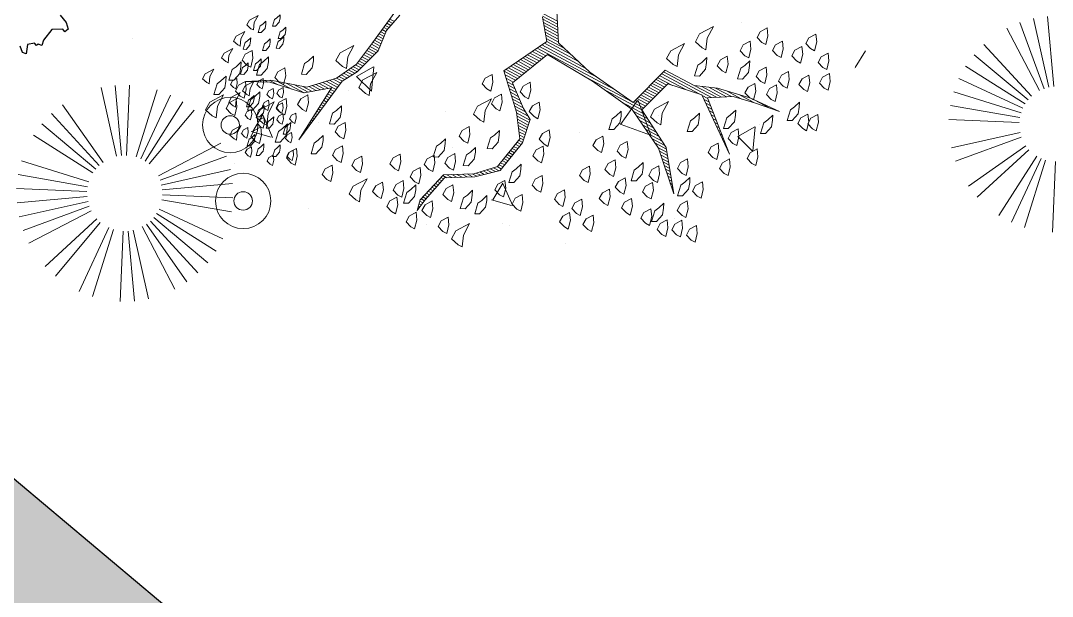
# Model space of a CAD drawing. Header units: millimetres. Extents: x 111 to 1506, y 14 to 566.
# Drawn here: x 249.402 to 252.194, y 194.338 to 195.896 of the extents above; entities that cross this region are included whole.
import ezdxf

# ---------------------------------------------------------------- set-up
doc = ezdxf.new("R2010")
doc.units = ezdxf.units.MM
for name, color, linetype, lineweight in [('ARBOLES', 78, 'Continuous', 5), ('Car', 222, 'Continuous', 13), ('G', 254, 'Continuous', 5), ('PALMERAS114', 114, 'Continuous', 5)]:
    doc.layers.add(name, color=color, linetype=linetype, lineweight=lineweight)
doc.layers.add('fer', color=8, linetype='Continuous')
doc.styles.add('ATTR', font='romans.shx', dxfattribs={"width": 0.8, "height": 2.52})

# ---------------------------------------------------------------- blocks, each defined once
blk = doc.blocks.new('tr')
at = {"layer": 'fer', "color": 97}
for p, q in [((1378.7648, 206.7174), (1378.7707, 206.7347)), ((1378.7648, 206.7174), (1378.7707, 206.7347)), ((1378.7648, 206.6914), (1378.7648, 206.7174)), ((1378.7648, 206.6914), (1378.7648, 206.7174)), ((1378.7707, 206.7347), (1378.7827, 206.7347)), ((1378.7707, 206.7347), (1378.7707, 206.7347)), ((1378.7707, 206.7347), (1378.7827, 206.7347)), ((1378.7707, 206.7347), (1378.7707, 206.7347)), ((1378.7827, 206.7347), (1378.7827, 206.7261)), ((1378.7827, 206.7347), (1378.7827, 206.7261)), ((1378.7827, 206.7261), (1378.8065, 206.7087)), ((1378.7827, 206.7261), (1378.7827, 206.7261)), ((1378.7827, 206.7261), (1378.8065, 206.7087)), ((1378.7827, 206.7261), (1378.7827, 206.7261)), ((1378.8065, 206.7087), (1378.8422, 206.7174)), ((1378.8065, 206.7087), (1378.8422, 206.7174)), ((1378.8422, 206.7174), (1378.8541, 206.7261)), ((1378.8422, 206.7174), (1378.8541, 206.7261)), ((1378.8541, 206.7261), (1378.86, 206.7174)), ((1378.8541, 206.7261), (1378.8541, 206.7261)), ((1378.8541, 206.7261), (1378.86, 206.7174)), ((1378.8541, 206.7261), (1378.8541, 206.7261)), ((1378.86, 206.7174), (1378.866, 206.7174)), ((1378.86, 206.7174), (1378.866, 206.7174)), ((1378.866, 206.7174), (1378.866, 206.7087)), ((1378.866, 206.7174), (1378.866, 206.7087)), ((1378.8838, 206.7001), (1378.9017, 206.7174)), ((1378.8838, 206.7001), (1378.9017, 206.7174)), ((1378.9017, 206.7174), (1378.9076, 206.7087)), ((1378.9017, 206.7174), (1378.9076, 206.7087)), ((1378.866, 206.7087), (1378.8838, 206.7001)), ((1378.866, 206.7087), (1378.8838, 206.7001)), ((1378.9076, 206.7087), (1378.9017, 206.6914)), ((1378.9076, 206.7087), (1378.9017, 206.6914))]:
    blk.add_line(p, q, dxfattribs=at)
blk = doc.blocks.new('*X16')
at = {"color": 0}
for p, q in [((18.8615, 16.22), (18.9295, 16.22)), ((18.9115, 16.23), (18.9795, 16.23)), ((18.9759, 16.24), (19.0395, 16.24)), ((18.7441, 16.18), (18.8396, 16.18)), ((18.7691, 16.19), (18.8563, 16.19)), ((18.7941, 16.2), (18.873, 16.2)), ((18.8191, 16.21), (18.8896, 16.21)), ((18.0897, 16.15), (18.1536, 16.15)), ((18.0939, 16.14), (18.1596, 16.14)), ((18.6024, 16.14), (18.6667, 16.14)), ((18.6054, 16.15), (18.7201, 16.15)), ((18.6084, 16.16), (18.7734, 16.16)), ((18.6114, 16.17), (18.823, 16.17)), ((18.7869, 16.16), (18.812, 16.16)), ((18.8002, 16.15), (18.8237, 16.15)), ((18.8135, 16.14), (18.8354, 16.14)), ((18.1004, 16.13), (18.1656, 16.13)), ((18.1082, 16.12), (18.1716, 16.12)), ((18.116, 16.11), (18.1776, 16.11)), ((18.1237, 16.1), (18.1836, 16.1)), ((18.5904, 16.1), (18.6367, 16.1)), ((18.5934, 16.11), (18.6398, 16.11)), ((18.5964, 16.12), (18.6429, 16.12)), ((18.5994, 16.13), (18.6461, 16.13)), ((18.8269, 16.13), (18.847, 16.13)), ((18.8402, 16.12), (18.8587, 16.12)), ((18.8535, 16.11), (18.8704, 16.11)), ((18.8669, 16.1), (18.882, 16.1)), ((18.1315, 16.09), (18.1896, 16.09)), ((18.1393, 16.08), (18.1956, 16.08)), ((18.1471, 16.07), (18.2239, 16.07)), ((18.1549, 16.06), (18.2619, 16.06)), ((18.5784, 16.06), (18.6242, 16.06)), ((18.5814, 16.07), (18.6273, 16.07)), ((18.5844, 16.08), (18.6304, 16.08)), ((18.5874, 16.09), (18.6336, 16.09)), ((18.8802, 16.09), (18.8937, 16.09)), ((18.8935, 16.08), (18.9054, 16.08)), ((18.9069, 16.07), (18.917, 16.07)), ((18.9202, 16.06), (18.9287, 16.06)), ((18.1339, 16.02), (18.4746, 16.02)), ((18.1392, 16.03), (18.3946, 16.03)), ((18.1444, 16.04), (18.3379, 16.04)), ((18.1497, 16.05), (18.2999, 16.05)), ((18.5664, 16.02), (18.6117, 16.02)), ((18.5694, 16.03), (18.6148, 16.03)), ((18.5724, 16.04), (18.6179, 16.04)), ((18.5754, 16.05), (18.6211, 16.05)), ((18.9335, 16.05), (18.9404, 16.05)), ((18.9469, 16.04), (18.952, 16.04)), ((18.9602, 16.03), (18.9637, 16.03)), ((18.9735, 16.02), (18.9754, 16.02)), ((18.113, 15.98), (18.1646, 15.98)), ((18.1182, 15.99), (18.1688, 15.99)), ((18.1235, 16), (18.173, 16)), ((18.1287, 16.01), (18.1773, 16.01)), ((18.3591, 16.01), (18.5546, 16.01)), ((18.4501, 16), (18.6064, 16)), ((18.5234, 15.99), (18.6244, 15.99)), ((18.5634, 16.01), (18.6086, 16.01)), ((18.5781, 15.98), (18.6424, 15.98)), ((18.9869, 16.01), (18.987, 16.01)), ((18.092, 15.94), (18.1478, 15.94)), ((18.0973, 15.95), (18.152, 15.95)), ((18.1025, 15.96), (18.1562, 15.96)), ((18.1077, 15.97), (18.1604, 15.97)), ((18.5971, 15.97), (18.6604, 15.97)), ((18.6161, 15.96), (18.6784, 15.96)), ((18.6351, 15.95), (18.6964, 15.95)), ((18.6541, 15.94), (18.7144, 15.94)), ((18.0711, 15.9), (18.1309, 15.9)), ((18.0763, 15.91), (18.1351, 15.91)), ((18.0816, 15.92), (18.1394, 15.92)), ((18.0868, 15.93), (18.1436, 15.93)), ((18.6731, 15.93), (18.7324, 15.93)), ((18.6921, 15.92), (18.7504, 15.92)), ((18.7111, 15.91), (18.7628, 15.91)), ((18.7301, 15.9), (18.7704, 15.9)), ((18.0627, 15.88), (18.1225, 15.88)), ((18.0658, 15.89), (18.1267, 15.89)), ((18.0727, 15.87), (18.1183, 15.87)), ((18.0827, 15.86), (18.1141, 15.86)), ((18.7421, 15.89), (18.7781, 15.89)), ((18.7528, 15.88), (18.7857, 15.88)), ((18.7634, 15.87), (18.7934, 15.87)), ((18.7741, 15.86), (18.801, 15.86)), ((17.5709, 15.82), (17.5885, 15.82)), ((17.5723, 15.83), (17.5907, 15.83)), ((17.5737, 15.84), (17.5929, 15.84)), ((17.575, 15.85), (17.5951, 15.85)), ((18.0927, 15.85), (18.1197, 15.85)), ((18.1027, 15.84), (18.1322, 15.84)), ((18.1127, 15.83), (18.1447, 15.83)), ((18.1227, 15.82), (18.1572, 15.82)), ((18.7848, 15.85), (18.8087, 15.85)), ((18.7954, 15.84), (18.8163, 15.84)), ((18.8061, 15.83), (18.824, 15.83)), ((18.8168, 15.82), (18.8316, 15.82)), ((17.5655, 15.78), (17.5876, 15.78)), ((17.5669, 15.79), (17.5866, 15.79)), ((17.5682, 15.8), (17.5856, 15.8)), ((17.5696, 15.81), (17.5863, 15.81)), ((18.1327, 15.81), (18.1697, 15.81)), ((18.1427, 15.8), (18.1822, 15.8)), ((18.1527, 15.79), (18.1947, 15.79)), ((18.1627, 15.78), (18.2105, 15.78)), ((18.8274, 15.81), (18.8393, 15.81)), ((18.8381, 15.8), (18.8469, 15.8)), ((18.8488, 15.79), (18.8545, 15.79)), ((18.8594, 15.78), (18.8622, 15.78)), ((17.56, 15.74), (17.5916, 15.74)), ((17.5614, 15.75), (17.5906, 15.75)), ((17.5628, 15.76), (17.5896, 15.76)), ((17.5641, 15.77), (17.5886, 15.77)), ((18.1727, 15.77), (18.2271, 15.77)), ((18.182, 15.76), (18.2403, 15.76)), ((18.189, 15.75), (18.2422, 15.75)), ((18.196, 15.74), (18.244, 15.74)), ((17.5535, 15.7), (17.5875, 15.7)), ((17.5551, 15.71), (17.5906, 15.71)), ((17.5568, 15.72), (17.5936, 15.72)), ((17.5585, 15.73), (17.5926, 15.73)), ((18.203, 15.73), (18.2458, 15.73)), ((18.21, 15.72), (18.2476, 15.72)), ((18.217, 15.71), (18.2494, 15.71)), ((18.224, 15.7), (18.2512, 15.7)), ((17.5468, 15.66), (17.5752, 15.66)), ((17.5485, 15.67), (17.5783, 15.67)), ((17.5501, 15.68), (17.5814, 15.68)), ((17.5518, 15.69), (17.5844, 15.69)), ((18.231, 15.69), (18.2531, 15.69)), ((18.2367, 15.66), (18.2553, 15.66)), ((18.238, 15.68), (18.2549, 15.68)), ((18.2385, 15.67), (18.2567, 15.67)), ((17.5352, 15.62), (17.5629, 15.62)), ((17.5402, 15.63), (17.566, 15.63)), ((17.5435, 15.64), (17.5691, 15.64)), ((17.5451, 15.65), (17.5721, 15.65)), ((18.2292, 15.62), (18.2478, 15.62)), ((18.231, 15.63), (18.2497, 15.63)), ((18.2329, 15.64), (18.2515, 15.64)), ((18.2348, 15.65), (18.2534, 15.65)), ((17.5152, 15.58), (17.5429, 15.58)), ((17.5202, 15.59), (17.5486, 15.59)), ((17.5252, 15.6), (17.5543, 15.6)), ((17.5302, 15.61), (17.5598, 15.61)), ((18.2217, 15.58), (18.2403, 15.58)), ((18.2235, 15.59), (18.2422, 15.59)), ((18.2254, 15.6), (18.244, 15.6)), ((18.2273, 15.61), (18.2459, 15.61)), ((17.4903, 15.54), (17.5241, 15.54)), ((17.5002, 15.55), (17.5257, 15.55)), ((17.5052, 15.56), (17.5315, 15.56)), ((17.5102, 15.57), (17.5372, 15.57)), ((18.2132, 15.54), (18.2328, 15.54)), ((18.216, 15.55), (18.2347, 15.55)), ((18.2179, 15.56), (18.2365, 15.56)), ((18.2198, 15.57), (18.2384, 15.57)), ((17.4503, 15.5), (17.4911, 15.5)), ((17.4603, 15.51), (17.5196, 15.51)), ((17.4703, 15.52), (17.5211, 15.52)), ((17.4803, 15.53), (17.5226, 15.53)), ((17.4996, 15.5), (17.5181, 15.5)), ((18.1732, 15.5), (18.1946, 15.5)), ((18.1832, 15.51), (18.2059, 15.51)), ((18.1932, 15.52), (18.2171, 15.52)), ((18.2032, 15.53), (18.2284, 15.53)), ((17.4, 15.46), (17.4411, 15.46)), ((17.4203, 15.47), (17.4536, 15.47)), ((17.4303, 15.48), (17.4661, 15.48)), ((17.4403, 15.49), (17.4786, 15.49)), ((17.4967, 15.46), (17.512, 15.46)), ((17.4974, 15.47), (17.5135, 15.47)), ((17.4981, 15.48), (17.515, 15.48)), ((17.4988, 15.49), (17.5165, 15.49)), ((18.1238, 15.46), (18.1468, 15.46)), ((18.1409, 15.47), (18.1609, 15.47)), ((18.1532, 15.48), (18.1721, 15.48)), ((18.1632, 15.49), (18.1834, 15.49)), ((17.2754, 15.42), (17.3128, 15.42)), ((17.304, 15.43), (17.3661, 15.43)), ((17.336, 15.44), (17.4161, 15.44)), ((17.368, 15.45), (17.4286, 15.45)), ((17.4938, 15.42), (17.5059, 15.42)), ((17.4946, 15.43), (17.5074, 15.43)), ((17.4953, 15.44), (17.509, 15.44)), ((17.496, 15.45), (17.5105, 15.45)), ((18.0552, 15.42), (18.0783, 15.42)), ((18.0723, 15.43), (18.0954, 15.43)), ((18.0895, 15.44), (18.1126, 15.44)), ((18.1066, 15.45), (18.1297, 15.45)), ((17.2087, 15.38), (17.2117, 15.38)), ((17.2254, 15.39), (17.2317, 15.39)), ((17.242, 15.4), (17.2517, 15.4)), ((17.2587, 15.41), (17.2717, 15.41)), ((17.491, 15.38), (17.4999, 15.38)), ((17.4917, 15.39), (17.5014, 15.39)), ((17.4924, 15.4), (17.5029, 15.4)), ((17.4931, 15.41), (17.5044, 15.41)), ((18.0353, 15.38), (18.047, 15.38)), ((18.038, 15.39), (18.0493, 15.39)), ((18.0407, 15.4), (18.0516, 15.4)), ((18.0433, 15.41), (18.0611, 15.41)), ((17.4881, 15.34), (17.4938, 15.34)), ((17.4888, 15.35), (17.4953, 15.35)), ((17.4896, 15.36), (17.4968, 15.36)), ((17.4903, 15.37), (17.4984, 15.37)), ((18.0247, 15.34), (18.0378, 15.34)), ((18.0273, 15.35), (18.0401, 15.35)), ((18.03, 15.36), (18.0424, 15.36)), ((18.0327, 15.37), (18.0447, 15.37)), ((17.4853, 15.3), (17.4877, 15.3)), ((17.486, 15.31), (17.4893, 15.31)), ((17.4867, 15.32), (17.4908, 15.32)), ((17.4874, 15.33), (17.4923, 15.33)), ((18.014, 15.3), (18.0286, 15.3)), ((18.0167, 15.31), (18.0309, 15.31)), ((18.0193, 15.32), (18.0332, 15.32)), ((18.022, 15.33), (18.0355, 15.33)), ((17.4831, 15.27), (17.4832, 15.27)), ((17.4838, 15.28), (17.4847, 15.28)), ((17.4846, 15.29), (17.4862, 15.29)), ((18.0113, 15.29), (18.0265, 15.29)), ((18.0115, 15.28), (18.0249, 15.28)), ((18.0135, 15.27), (18.0232, 15.27)), ((18.0155, 15.26), (18.0215, 15.26)), ((18.0175, 15.25), (18.0199, 15.25))]:
    blk.add_line(p, q, dxfattribs=at)
blk = doc.blocks.new('E1E')
at = {"layer": 'ARBOLES', "ltscale": 0.2}
for p, q in [((95.5359, 59.5519), (95.5359, 59.5519)), ((96.0598, 59.5667), (96.0598, 59.5667)), ((95.6009, 59.4784), (95.6009, 59.4784)), ((95.2708, 59.4541), (95.2708, 59.4541)), ((95.5845, 59.4467), (95.5298, 59.4067)), ((95.6045, 59.3832), (95.5819, 59.4428)), ((95.6038, 59.3838), (95.5266, 59.4035)), ((95.7699, 59.3841), (95.7699, 59.3841)), ((95.7975, 59.3971), (95.7975, 59.3971)), ((95.473, 59.2552), (95.473, 59.2552)), ((95.4361, 59.2211), (95.4361, 59.2211)), ((95.857, 59.2206), (95.857, 59.2206)), ((94.9941, 59.1844), (94.9941, 59.1844)), ((95.1485, 59.1133), (95.1485, 59.1133)), ((95.4933, 59.1143), (95.4933, 59.1143)), ((95.5054, 59.0022), (95.4473, 59.0568)), ((95.5148, 59.066), (95.4476, 59.0575)), ((95.506, 59.0027), (95.5152, 59.0658)), ((94.8241, 58.9714), (94.8241, 58.9714)), ((94.8455, 58.9854), (94.8455, 58.9854)), ((94.928, 58.9668), (94.8733, 58.9268)), ((94.948, 58.9033), (94.9254, 58.9629)), ((95.1411, 58.9598), (95.1411, 58.9598)), ((94.9473, 58.9039), (94.8701, 58.9236)), ((95.2463, 58.9074), (95.2463, 58.9074)), ((94.6676, 58.8635), (94.6676, 58.8635)), ((94.9236, 58.6057), (94.9236, 58.6057)), ((94.5138, 58.5333), (94.5138, 58.5333)), ((95.1355, 58.5085), (95.1355, 58.5085)), ((94.8624, 58.4826), (94.7765, 58.4282)), ((94.8909, 58.3921), (94.8631, 58.4837)), ((95.013, 58.4632), (95.013, 58.4632)), ((95.2104, 58.4729), (95.2104, 58.4729)), ((94.6865, 58.4581), (94.6865, 58.4581)), ((94.8895, 58.3905), (94.7758, 58.4277)), ((94.811, 58.3666), (94.811, 58.3666)), ((94.8922, 58.3418), (94.8922, 58.3418)), ((94.4865, 58.2246), (94.4865, 58.2246)), ((94.5882, 58.1432), (94.5302, 58.1979)), ((94.5977, 58.207), (94.5304, 58.1986)), ((94.5888, 58.1437), (94.598, 58.2068)), ((94.7363, 58.1935), (94.7363, 58.1935)), ((94.5867, 58.1273), (94.5867, 58.1273)), ((94.8833, 57.9689), (94.8833, 57.9689)), ((94.5376, 57.7708), (94.5376, 57.7708)), ((94.5622, 57.7074), (94.5397, 57.767))]:
    blk.add_line(p, q, dxfattribs=at)
for points in [[(95.5281, 59.503), (95.5421, 59.5044), (95.5475, 59.4922), (95.5448, 59.4764), (95.5313, 59.485), (95.52, 59.4994)], [(95.5999, 59.5058), (95.618, 59.509), (95.6252, 59.4927), (95.6198, 59.4611), (95.609, 59.4855), (95.5918, 59.5022)], [(95.7024, 59.5158), (95.7313, 59.5209), (95.7429, 59.4949), (95.7343, 59.4442), (95.7169, 59.4833), (95.6894, 59.51)], [(95.5259, 59.4533), (95.5263, 59.4633), (95.5132, 59.4818), (95.5069, 59.4741), (95.51, 59.456), (95.5195, 59.4456), (95.5272, 59.4393)], [(95.5679, 59.4574), (95.5683, 59.4674), (95.5552, 59.4859), (95.5489, 59.4782), (95.5521, 59.4601), (95.5615, 59.4497), (95.5692, 59.4434)], [(95.5846, 59.4746), (95.5986, 59.476), (95.604, 59.4638), (95.6013, 59.448), (95.5877, 59.4565), (95.5764, 59.471)], [(95.4626, 59.4641), (95.4766, 59.4655), (95.482, 59.4533), (95.4793, 59.4375), (95.4658, 59.4461), (95.4545, 59.4605)], [(95.4902, 59.4131), (95.4906, 59.423), (95.4775, 59.4416), (95.4712, 59.4339), (95.4744, 59.4158), (95.4839, 59.4054), (95.4916, 59.3991)], [(95.5499, 59.4557), (95.5723, 59.4579), (95.581, 59.4384), (95.5767, 59.413), (95.555, 59.4268), (95.5369, 59.4499)], [(95.6714, 59.463), (95.6938, 59.4652), (95.7025, 59.4457), (95.6981, 59.4204), (95.6764, 59.4341), (95.6584, 59.4572)], [(95.6867, 59.4421), (95.7048, 59.4453), (95.712, 59.4291), (95.7066, 59.3974), (95.6957, 59.4218), (95.6786, 59.4385)], [(95.7748, 59.4233), (95.7755, 59.4392), (95.7545, 59.4688), (95.7444, 59.4565), (95.7495, 59.4276), (95.7647, 59.411), (95.7769, 59.4009)], [(95.7992, 59.463), (95.8172, 59.4662), (95.8245, 59.4499), (95.8191, 59.4183), (95.8082, 59.4427), (95.791, 59.4594)], [(95.4235, 59.4072), (95.4459, 59.4093), (95.4545, 59.3898), (95.4502, 59.3645), (95.4285, 59.3782), (95.4104, 59.4014)], [(95.436, 59.4036), (95.45, 59.4049), (95.4554, 59.3927), (95.4527, 59.3769), (95.4392, 59.3855), (95.4279, 59.4)], [(95.5297, 59.361), (95.5305, 59.3769), (95.5095, 59.4065), (95.4994, 59.3942), (95.5044, 59.3653), (95.5196, 59.3487), (95.5319, 59.3386)], [(95.5825, 59.4), (95.6114, 59.4051), (95.623, 59.3791), (95.6143, 59.3285), (95.597, 59.3675), (95.5695, 59.3942)], [(95.5778, 59.4132), (95.5918, 59.4145), (95.5973, 59.4023), (95.5946, 59.3865), (95.581, 59.3951), (95.5697, 59.4095)], [(95.6239, 59.3752), (95.6244, 59.3852), (95.6113, 59.4037), (95.605, 59.396), (95.6081, 59.3779), (95.6176, 59.3676), (95.6253, 59.3612)], [(95.6244, 59.429), (95.6384, 59.4304), (95.6438, 59.4182), (95.6411, 59.4024), (95.6275, 59.4109), (95.6162, 59.4254)], [(95.6671, 59.3676), (95.6678, 59.3835), (95.6468, 59.4131), (95.6367, 59.4008), (95.6418, 59.3719), (95.657, 59.3553), (95.6693, 59.3452)], [(95.67, 59.3811), (95.6705, 59.3911), (95.6574, 59.4096), (95.651, 59.4019), (95.6542, 59.3838), (95.6637, 59.3735), (95.6714, 59.3671)], [(95.6974, 59.4045), (95.7198, 59.4066), (95.7285, 59.3871), (95.7242, 59.3618), (95.7025, 59.3755), (95.6844, 59.3987)], [(95.7328, 59.4042), (95.7468, 59.4056), (95.7522, 59.3934), (95.7495, 59.3776), (95.736, 59.3862), (95.7247, 59.4006)], [(95.4844, 59.3715), (95.4984, 59.3729), (95.5038, 59.3607), (95.5011, 59.3449), (95.4875, 59.3535), (95.4762, 59.3679)], [(95.5268, 59.3417), (95.5273, 59.3517), (95.5142, 59.3702), (95.5079, 59.3625), (95.511, 59.3444), (95.5205, 59.3341), (95.5282, 59.3277)], [(95.5761, 59.3734), (95.5765, 59.3833), (95.5634, 59.4019), (95.5571, 59.3942), (95.5602, 59.3761), (95.5697, 59.3657), (95.5774, 59.3594)], [(95.6881, 59.3843), (95.7062, 59.3875), (95.7134, 59.3712), (95.708, 59.3396), (95.6971, 59.364), (95.68, 59.3807)], [(95.7813, 59.3561), (95.782, 59.372), (95.761, 59.4016), (95.7509, 59.3893), (95.756, 59.3604), (95.7712, 59.3438), (95.7835, 59.3337)], [(95.815, 59.3727), (95.8331, 59.3758), (95.8404, 59.3596), (95.835, 59.328), (95.8241, 59.3523), (95.8069, 59.369)], [(95.3093, 59.3485), (95.3317, 59.3507), (95.3404, 59.3312), (95.3361, 59.3059), (95.3144, 59.3196), (95.2963, 59.3427)], [(95.4279, 59.2922), (95.4286, 59.3081), (95.4076, 59.3377), (95.3975, 59.3255), (95.4026, 59.2965), (95.4178, 59.2799), (95.4301, 59.2698)], [(95.5494, 59.3567), (95.5634, 59.358), (95.5689, 59.3458), (95.5662, 59.33), (95.5526, 59.3386), (95.5413, 59.353)], [(95.5731, 59.3335), (95.5955, 59.3357), (95.6042, 59.3162), (95.5999, 59.2909), (95.5782, 59.3046), (95.5601, 59.3277)], [(95.5783, 59.3355), (95.5923, 59.3368), (95.5978, 59.3246), (95.5951, 59.3088), (95.5815, 59.3174), (95.5702, 59.3318)], [(95.6136, 59.3657), (95.6276, 59.3671), (95.633, 59.3549), (95.6303, 59.3391), (95.6167, 59.3477), (95.6054, 59.3621)], [(95.68, 59.3369), (95.694, 59.3382), (95.6994, 59.3261), (95.6967, 59.3102), (95.6832, 59.3188), (95.6719, 59.3333)], [(95.7654, 59.3311), (95.7658, 59.341), (95.7527, 59.3595), (95.7464, 59.3518), (95.7496, 59.3338), (95.7591, 59.3234), (95.7667, 59.3171)], [(95.1994, 59.3152), (95.2283, 59.3203), (95.2399, 59.2943), (95.2313, 59.2436), (95.2139, 59.2827), (95.1864, 59.3094)], [(95.5259, 59.3219), (95.54, 59.3232), (95.5454, 59.311), (95.5427, 59.2952), (95.5291, 59.3038), (95.5178, 59.3182)], [(95.6168, 59.3039), (95.6308, 59.3052), (95.6362, 59.293), (95.6335, 59.2772), (95.6199, 59.2858), (95.6086, 59.3002)], [(95.6339, 59.331), (95.6479, 59.3323), (95.6534, 59.3201), (95.6507, 59.3043), (95.6371, 59.3129), (95.6258, 59.3274)], [(95.7394, 59.2751), (95.7402, 59.291), (95.7192, 59.3206), (95.7091, 59.3083), (95.7141, 59.2794), (95.7293, 59.2628), (95.7416, 59.2527)], [(95.7496, 59.2899), (95.75, 59.2999), (95.7369, 59.3184), (95.7306, 59.3107), (95.7338, 59.2926), (95.7433, 59.2823), (95.751, 59.2759)], [(95.764, 59.325), (95.7864, 59.3272), (95.7951, 59.3077), (95.7908, 59.2824), (95.7691, 59.2961), (95.751, 59.3192)], [(95.8246, 59.2746), (95.825, 59.2846), (95.8119, 59.3031), (95.8056, 59.2954), (95.8088, 59.2773), (95.8183, 59.267), (95.826, 59.2606)], [(95.8341, 59.3081), (95.8521, 59.3112), (95.8594, 59.295), (95.854, 59.2634), (95.8431, 59.2878), (95.8259, 59.3045)], [(95.3382, 59.2835), (95.3606, 59.2857), (95.3693, 59.2662), (95.365, 59.2409), (95.3433, 59.2546), (95.3252, 59.2777)], [(95.5385, 59.2713), (95.5609, 59.2735), (95.5696, 59.254), (95.5653, 59.2287), (95.5436, 59.2424), (95.5255, 59.2655)], [(95.6534, 59.2758), (95.6758, 59.2779), (95.6845, 59.2584), (95.6802, 59.2331), (95.6585, 59.2468), (95.6404, 59.27)], [(95.0975, 59.2464), (95.1199, 59.2486), (95.1286, 59.2291), (95.1243, 59.2038), (95.1026, 59.2175), (95.0845, 59.2407)], [(95.1648, 59.253), (95.1872, 59.2552), (95.1959, 59.2357), (95.1915, 59.2104), (95.1698, 59.2241), (95.1518, 59.2472)], [(95.2732, 59.2545), (95.2956, 59.2567), (95.3043, 59.2372), (95.3, 59.2119), (95.2783, 59.2256), (95.2602, 59.2487)], [(95.7826, 59.2267), (95.7831, 59.2367), (95.77, 59.2552), (95.7636, 59.2475), (95.7668, 59.2294), (95.7763, 59.219), (95.784, 59.2127)], [(95.849, 59.2417), (95.8671, 59.2448), (95.8743, 59.2286), (95.8689, 59.197), (95.8581, 59.2213), (95.8409, 59.2381)], [(95.0202, 59.2276), (95.0426, 59.2298), (95.0513, 59.2103), (95.047, 59.185), (95.0253, 59.1987), (95.0072, 59.2218)], [(95.3932, 59.23), (95.4156, 59.2322), (95.4243, 59.2127), (95.42, 59.1874), (95.3983, 59.2011), (95.3802, 59.2242)], [(95.4677, 59.1853), (95.4684, 59.2012), (95.4474, 59.2308), (95.4373, 59.2185), (95.4424, 59.1896), (95.4576, 59.173), (95.4699, 59.1629)], [(95.6513, 59.1579), (95.652, 59.1738), (95.6311, 59.2034), (95.621, 59.1911), (95.626, 59.1622), (95.6412, 59.1456), (95.6535, 59.1355)], [(95.761, 59.1879), (95.7614, 59.1978), (95.7483, 59.2163), (95.742, 59.2086), (95.7452, 59.1906), (95.7546, 59.1802), (95.7623, 59.1738)], [(95.8373, 59.2024), (95.8377, 59.2123), (95.8246, 59.2308), (95.8183, 59.2231), (95.8215, 59.2051), (95.831, 59.1947), (95.8387, 59.1884)], [(95.1157, 59.1532), (95.1164, 59.1691), (95.0954, 59.1987), (95.0853, 59.1864), (95.0904, 59.1575), (95.1056, 59.1409), (95.1179, 59.1308)], [(95.1272, 59.1973), (95.1496, 59.1995), (95.1583, 59.18), (95.154, 59.1547), (95.1323, 59.1684), (95.1142, 59.1915)], [(95.7818, 59.163), (95.7822, 59.173), (95.7691, 59.1915), (95.7628, 59.1838), (95.766, 59.1657), (95.7754, 59.1553), (95.7831, 59.149)], [(95.8251, 59.1531), (95.8256, 59.163), (95.8125, 59.1816), (95.8062, 59.1739), (95.8093, 59.1558), (95.8188, 59.1454), (95.8265, 59.1391)], [(94.8793, 59.1415), (94.9082, 59.1466), (94.9198, 59.1205), (94.9112, 59.0699), (94.8938, 59.109), (94.8663, 59.1357)], [(94.9436, 59.1545), (94.966, 59.1567), (94.9747, 59.1372), (94.9704, 59.1119), (94.9487, 59.1256), (94.9306, 59.1487)], [(95.0174, 59.164), (95.0398, 59.1662), (95.0485, 59.1467), (95.0441, 59.1213), (95.0224, 59.1351), (95.0044, 59.1582)], [(95.2017, 59.1525), (95.2241, 59.1547), (95.2328, 59.1352), (95.2285, 59.1099), (95.2068, 59.1236), (95.1887, 59.1468)], [(95.1273, 59.1272), (95.1497, 59.1294), (95.1584, 59.1099), (95.154, 59.0846), (95.1323, 59.0983), (95.1143, 59.1214)], [(95.0167, 59.078), (95.0391, 59.0801), (95.0478, 59.0606), (95.0435, 59.0353), (95.0218, 59.049), (95.0037, 59.0722)], [(95.1309, 59.0665), (95.1533, 59.0687), (95.162, 59.0491), (95.1577, 59.0238), (95.136, 59.0376), (95.1179, 59.0607)], [(95.4533, 59.0775), (95.4822, 59.0826), (95.4938, 59.0566), (95.4852, 59.006), (95.4678, 59.045), (95.4403, 59.0717)], [(95.5683, 59.082), (95.5972, 59.087), (95.6088, 59.061), (95.6001, 59.0104), (95.5827, 59.0494), (95.5553, 59.0762)], [(94.9459, 58.9919), (94.9466, 59.0078), (94.9256, 59.0374), (94.9155, 59.0251), (94.9206, 58.9962), (94.9358, 58.9796), (94.9481, 58.9695)], [(94.9885, 59.0187), (94.9893, 59.0346), (94.9683, 59.0642), (94.9582, 59.0519), (94.9632, 59.023), (94.9784, 59.0064), (94.9907, 58.9963)], [(95.0934, 59.0108), (95.1158, 59.013), (95.1245, 58.9935), (95.1201, 58.9681), (95.0985, 58.9819), (95.0804, 59.005)], [(95.1751, 58.9848), (95.1758, 59.0007), (95.1548, 59.0303), (95.1447, 59.018), (95.1498, 58.9891), (95.165, 58.9725), (95.1773, 58.9624)], [(95.0927, 58.9248), (95.0934, 58.9407), (95.0724, 58.9703), (95.0623, 58.958), (95.0674, 58.9291), (95.0826, 58.9125), (95.0949, 58.9023)], [(94.9243, 58.9355), (94.9467, 58.9377), (94.9554, 58.9182), (94.951, 58.8928), (94.9294, 58.9066), (94.9113, 58.9297)], [(94.8534, 58.9195), (94.8758, 58.9217), (94.8845, 58.9022), (94.8802, 58.8769), (94.8585, 58.8906), (94.8404, 58.9137)], [(95.1339, 58.9197), (95.1563, 58.9219), (95.165, 58.9024), (95.1607, 58.8771), (95.139, 58.8908), (95.1209, 58.9139)], [(94.9583, 58.8415), (94.959, 58.8574), (94.938, 58.8871), (94.9279, 58.8748), (94.933, 58.8458), (94.9482, 58.8292), (94.9605, 58.8191)], [(95.0884, 58.8293), (95.0892, 58.8452), (95.0682, 58.8749), (95.0581, 58.8626), (95.0631, 58.8336), (95.0783, 58.817), (95.0906, 58.8069)], [(94.7125, 58.8334), (94.7349, 58.8356), (94.7436, 58.8161), (94.7393, 58.7908), (94.7176, 58.8045), (94.6995, 58.8276)], [(94.8622, 58.8299), (94.8846, 58.8321), (94.8933, 58.8126), (94.889, 58.7873), (94.8673, 58.801), (94.8492, 58.8241)], [(95.1557, 58.8359), (95.1846, 58.841), (95.1962, 58.8149), (95.1875, 58.7643), (95.1701, 58.8034), (95.1427, 58.8301)], [(94.7812, 58.8016), (94.8036, 58.8038), (94.8123, 58.7843), (94.808, 58.759), (94.7863, 58.7727), (94.7682, 58.7959)], [(94.6591, 58.7784), (94.6815, 58.7806), (94.6902, 58.7611), (94.6859, 58.7358), (94.6642, 58.7495), (94.6461, 58.7726)], [(94.7227, 58.7756), (94.7451, 58.7778), (94.7538, 58.7583), (94.7495, 58.7329), (94.7278, 58.7467), (94.7097, 58.7698)], [(94.936, 58.7692), (94.9584, 58.7714), (94.9671, 58.7519), (94.9627, 58.7266), (94.941, 58.7403), (94.9229, 58.7634)], [(95.1528, 58.7723), (95.1752, 58.7744), (95.1839, 58.7549), (95.1796, 58.7296), (95.1579, 58.7434), (95.1398, 58.7665)], [(95.2222, 58.7564), (95.2446, 58.7586), (95.2533, 58.7391), (95.249, 58.7138), (95.2273, 58.7275), (95.2092, 58.7506)], [(94.9656, 58.7201), (94.988, 58.7223), (94.9967, 58.7028), (94.9924, 58.6775), (94.9707, 58.6912), (94.9526, 58.7143)], [(94.6931, 58.6845), (94.7155, 58.6867), (94.7242, 58.6671), (94.7199, 58.6418), (94.6982, 58.6556), (94.6801, 58.6787)], [(94.7922, 58.6896), (94.8146, 58.6918), (94.8233, 58.6723), (94.8189, 58.647), (94.7972, 58.6607), (94.7791, 58.6838)], [(95.0567, 58.6905), (95.0791, 58.6927), (95.0878, 58.6732), (95.0835, 58.6479), (95.0618, 58.6616), (95.0437, 58.6847)], [(95.1261, 58.6747), (95.1485, 58.6768), (95.1572, 58.6573), (95.1529, 58.632), (95.1312, 58.6457), (95.1131, 58.6689)], [(94.6245, 58.6461), (94.6469, 58.6483), (94.6556, 58.6288), (94.6513, 58.6035), (94.6296, 58.6172), (94.6115, 58.6403)], [(94.498, 58.5976), (94.5204, 58.5998), (94.5291, 58.5803), (94.5248, 58.555), (94.5031, 58.5687), (94.485, 58.5918)], [(94.5725, 58.5528), (94.5732, 58.5687), (94.5522, 58.5984), (94.5421, 58.5861), (94.5472, 58.5571), (94.5624, 58.5405), (94.5747, 58.5304)], [(94.5594, 58.6172), (94.5818, 58.6193), (94.5905, 58.5998), (94.5862, 58.5745), (94.5645, 58.5882), (94.5464, 58.6114)], [(94.6903, 58.6209), (94.7127, 58.623), (94.7214, 58.6035), (94.7171, 58.5782), (94.6954, 58.5919), (94.6773, 58.6151)], [(94.7568, 58.6115), (94.7792, 58.6137), (94.7879, 58.5942), (94.7836, 58.5689), (94.7619, 58.5826), (94.7438, 58.6057)], [(94.8421, 58.5949), (94.8645, 58.5971), (94.8732, 58.5776), (94.8689, 58.5523), (94.8472, 58.566), (94.8291, 58.5891)], [(94.4677, 58.5607), (94.4901, 58.5629), (94.4988, 58.5434), (94.4944, 58.5181), (94.4728, 58.5318), (94.4547, 58.5549)], [(94.7178, 58.524), (94.7185, 58.5399), (94.6975, 58.5695), (94.6874, 58.5572), (94.6925, 58.5283), (94.7077, 58.5117), (94.72, 58.5016)], [(94.425, 58.5339), (94.4474, 58.5361), (94.4561, 58.5166), (94.4518, 58.4913), (94.4301, 58.505), (94.412, 58.5281)], [(94.6238, 58.5601), (94.6462, 58.5623), (94.6549, 58.5428), (94.6506, 58.5175), (94.6289, 58.5312), (94.6108, 58.5543)], [(94.7792, 58.5436), (94.8017, 58.5458), (94.8103, 58.5262), (94.806, 58.5009), (94.7843, 58.5147), (94.7662, 58.5378)], [(94.5067, 58.508), (94.5292, 58.5101), (94.5378, 58.4906), (94.5335, 58.4653), (94.5118, 58.479), (94.4937, 58.5022)], [(94.6535, 58.511), (94.6759, 58.5131), (94.6846, 58.4936), (94.6803, 58.4683), (94.6586, 58.482), (94.6405, 58.5052)], [(94.8942, 58.4779), (94.8949, 58.4938), (94.874, 58.5234), (94.8638, 58.5111), (94.8689, 58.4822), (94.8841, 58.4656), (94.8964, 58.4555)], [(94.5863, 58.4343), (94.587, 58.4502), (94.566, 58.4798), (94.5559, 58.4675), (94.561, 58.4386), (94.5762, 58.422), (94.5885, 58.4119)], [(94.5256, 58.4306), (94.548, 58.4328), (94.5567, 58.4133), (94.5524, 58.388), (94.5307, 58.4017), (94.5126, 58.4248)], [(94.6145, 58.4235), (94.6369, 58.4256), (94.6456, 58.4061), (94.6413, 58.3808), (94.6196, 58.3945), (94.6015, 58.4177)], [(94.7945, 58.3867), (94.8235, 58.3918), (94.835, 58.3658), (94.8264, 58.3152), (94.809, 58.3542), (94.7815, 58.3809)], [(94.53, 58.3157), (94.5524, 58.3179), (94.5611, 58.2984), (94.5568, 58.2731), (94.5351, 58.2868), (94.517, 58.3099)], [(94.5936, 58.3128), (94.616, 58.315), (94.6247, 58.2955), (94.6204, 58.2702), (94.5987, 58.2839), (94.5806, 58.307)], [(94.7324, 58.2811), (94.7332, 58.297), (94.7122, 58.3267), (94.7021, 58.3144), (94.7071, 58.2854), (94.7223, 58.2688), (94.7346, 58.2587)], [(94.5004, 58.2246), (94.5228, 58.2268), (94.5315, 58.2072), (94.5272, 58.1819), (94.5055, 58.1957), (94.4874, 58.2188)], [(94.5901, 58.2333), (94.6125, 58.2355), (94.6212, 58.216), (94.6168, 58.1907), (94.5952, 58.2044), (94.5771, 58.2275)], [(94.6675, 58.182), (94.6682, 58.1979), (94.6472, 58.2276), (94.6371, 58.2153), (94.6422, 58.1864), (94.6573, 58.1697), (94.6696, 58.1596)], [(94.9118, 58.2285), (94.9407, 58.2336), (94.9523, 58.2075), (94.9436, 58.1569), (94.9262, 58.196), (94.8988, 58.2227)], [(94.8605, 58.1511), (94.8612, 58.167), (94.8402, 58.1966), (94.8301, 58.1843), (94.8352, 58.1554), (94.8504, 58.1388), (94.8627, 58.1287)], [(94.5808, 58.0967), (94.5815, 58.1126), (94.5605, 58.1422), (94.5504, 58.1299), (94.5555, 58.101), (94.5707, 58.0844), (94.583, 58.0743)], [(94.8974, 58.1208), (94.9263, 58.1258), (94.9379, 58.0998), (94.9292, 58.0492), (94.9119, 58.0882), (94.8844, 58.115)], [(94.6733, 58.0989), (94.6957, 58.1011), (94.7044, 58.0816), (94.7001, 58.0563), (94.6784, 58.07), (94.6603, 58.0931)], [(94.7666, 58.0469), (94.7673, 58.0628), (94.7463, 58.0925), (94.7362, 58.0802), (94.7413, 58.0512), (94.7565, 58.0346), (94.7688, 58.0245)], [(94.7983, 58.1156), (94.8208, 58.1178), (94.8294, 58.0983), (94.8251, 58.073), (94.8034, 58.0867), (94.7853, 58.1098)], [(94.4883, 58.0243), (94.5107, 58.0265), (94.5194, 58.007), (94.5151, 57.9817), (94.4934, 57.9954), (94.4753, 58.0185)], [(94.5606, 58.002), (94.5613, 58.0179), (94.5403, 58.0475), (94.5302, 58.0352), (94.5353, 58.0063), (94.5505, 57.9897), (94.5628, 57.9796)], [(94.6263, 58.0468), (94.6488, 58.049), (94.6574, 58.0295), (94.6531, 58.0042), (94.6314, 58.0179), (94.6133, 58.041)], [(94.6929, 58.0375), (94.7153, 58.0397), (94.724, 58.0202), (94.7196, 57.9948), (94.6979, 58.0086), (94.6799, 58.0317)], [(94.7912, 58.0267), (94.8136, 58.0289), (94.8223, 58.0094), (94.818, 57.9841), (94.7963, 57.9978), (94.7782, 58.0209)], [(94.4681, 57.9997), (94.4905, 58.0019), (94.4992, 57.9824), (94.4948, 57.9571), (94.4732, 57.9708), (94.4551, 57.9939)], [(94.6365, 57.989), (94.6589, 57.9912), (94.6676, 57.9717), (94.6633, 57.9464), (94.6416, 57.9601), (94.6235, 57.9832)], [(94.7912, 57.9566), (94.8136, 57.9588), (94.8223, 57.9393), (94.818, 57.914), (94.7963, 57.9277), (94.7782, 57.9508)], [(94.5867, 57.9434), (94.6091, 57.9456), (94.6178, 57.9261), (94.6134, 57.9008), (94.5917, 57.9145), (94.5737, 57.9376)], [(94.7269, 57.9435), (94.7493, 57.9457), (94.758, 57.9262), (94.7537, 57.9009), (94.732, 57.9146), (94.7139, 57.9377)], [(94.6742, 57.9045), (94.6966, 57.9066), (94.7053, 57.8871), (94.7009, 57.8618), (94.6792, 57.8755), (94.6612, 57.8987)], [(94.5491, 57.8877), (94.5715, 57.8899), (94.5802, 57.8704), (94.5759, 57.8451), (94.5542, 57.8588), (94.5361, 57.8819)], [(94.6048, 57.8502), (94.6272, 57.8524), (94.6359, 57.8329), (94.6316, 57.8076), (94.6099, 57.8213), (94.5918, 57.8444)], [(94.6778, 57.8437), (94.7002, 57.8459), (94.7089, 57.8264), (94.7046, 57.8011), (94.6829, 57.8148), (94.6648, 57.8379)]]:
    blk.add_lwpolyline(points, close=True, dxfattribs=at)
for points in [[(95.6133, 58.8058), (95.5691, 58.9576), (95.5473, 59.0415), (95.5509, 59.121), (95.587, 59.215), (95.6765, 59.2938), (95.7242, 59.3618), (95.6736, 59.3003), (95.5783, 59.2345), (95.5364, 59.1535), (95.4683, 59.3414), (95.5314, 59.1123), (95.5256, 59.0552), (95.5373, 58.959), (95.5727, 58.8969), (95.5858, 58.8326)], [(95.2954, 58.4695), (95.2238, 58.5077), (95.2346, 58.6762), (95.103, 58.7267), (95.0285, 58.7715), (95.0017, 58.8842), (95.0305, 58.9594), (95.0883, 59.0397), (95.0709, 59.1488), (95.0499, 59.1785), (95.0608, 59.1365), (95.0789, 59.0433), (95.0211, 58.963), (94.9858, 58.8849), (95.0126, 58.7722), (95.0574, 58.7064), (95.0987, 58.7014), (95.1869, 58.6783), (95.1899, 58.5316), (95.0309, 58.4686), (94.8791, 58.4244), (94.7266, 58.4344), (94.579, 58.4856), (94.7128, 58.4127), (94.8589, 58.3998), (94.8727, 58.2812), (94.7773, 58.2154), (94.5691, 58.2629), (94.7578, 58.2067), (94.7101, 58.1387), (94.6509, 58.0967), (94.5786, 58.049), (94.6733, 58.0989), (94.7622, 58.1619), (94.8156, 58.2168), (94.9132, 58.2603), (94.8943, 58.4077), (95.0591, 58.4577), (95.1971, 58.4802), (95.2991, 58.4087)]]:
    blk.add_lwpolyline(points, dxfattribs=at)
at = {"layer": 'ARBOLES', "ltscale": 0.2, "xscale": 0.8372139817761642, "yscale": 0.8372139817761642, "zscale": 0.8372139817761642, "rotation": 204.0028523145856}
blk.add_blockref('*X16', (103.6395, 76.9735), dxfattribs=at)
blk = doc.blocks.new('EVG7')
for p, q in [((-3.91, 19.67), (-9.01, 58.4)), ((1.55, 19.67), (6.65, 58.4)), ((-9.21, 18.3), (-24.14, 54.35)), ((-6.59, 19.1), (-16.71, 56.87)), ((4.23, 19.1), (14.35, 56.87)), ((6.85, 18.3), (21.78, 54.35)), ((-13.82, 15.38), (-37.7, 46.51)), ((-11.62, 16.99), (-31.18, 50.87)), ((9.26, 16.99), (28.82, 50.87)), ((-16, 13.74), (-43.6, 41.34)), ((-17.84, 11.7), (-48.78, 35.44)), ((15.48, 11.7), (46.42, 35.44)), ((17.04, 9.43), (50.78, 28.91)), ((-20.59, 6.96), (-56.61, 21.87)), ((18.24, 6.96), (54.25, 21.87)), ((-21.61, 4.39), (-59.13, 14.44)), ((19.8, 1.68), (58.31, 6.74)), ((-22.19, -1.09), (-61.18, -1.09)), ((-22.16, -3.85), (-60.66, -8.92)), ((19.8, -3.85), (58.31, -8.92)), ((19.83, -1.09), (58.82, -1.09)), ((-20.59, -9.13), (-56.61, -24.05)), ((19.25, -6.56), (56.78, -16.62)), ((-19.4, -11.61), (-53.14, -31.09)), ((-17.84, -13.87), (-48.78, -37.61)), ((13.64, -15.91), (41.25, -43.51)), ((15.48, -13.87), (46.42, -37.61)), ((-13.82, -17.56), (-37.7, -48.69)), ((-11.62, -19.17), (-31.18, -53.05)), ((-9.21, -20.47), (-24.14, -56.52)), ((-6.59, -21.27), (-16.71, -59.04)), ((-3.91, -21.84), (-9.01, -60.57)), ((-1.18, -22.12), (-1.18, -61.09)), ((4.23, -21.27), (14.35, -59.04)), ((6.85, -20.47), (21.78, -56.52)), ((9.26, -19.17), (28.82, -53.05)), ((11.46, -17.56), (35.35, -48.69))]:
    blk.add_line(p, q)
at = {"style": 'ATTR', "width": 0.8, "flags": 9}
blk.add_attdef('ESTCODE', (0, 0), '', height=0.7, dxfattribs=at)

msp = doc.modelspace()

# ---------------------------------------------------------------- hatches: boundary and pattern name
at = {"layer": 'G', "lineweight": 100, "ltscale": 1000}
h = msp.add_hatch(dxfattribs=at)
h.set_pattern_fill('AR-HBONE', color=256, scale=0.046, angle=-22.08523, style=0)
h.set_pattern_definition([(22.914772, (780.19157, 1619.01874), (0.097837146, 0.241122153), [0.552, -0.184]), (112.914772, (780.36105, 1619.09038), (0.097837146, 0.241122153), [0.552, -0.184])])
h.paths.add_polyline_path([(252.74721, 189.8745), (232.56645, 206.80816), (234.91794, 206.79314), (254.86046, 190.05938)])
h = msp.add_hatch(dxfattribs=at)
h.set_pattern_fill('AR-HBONE', color=256, scale=0.046, angle=-22.08523, style=0)
h.set_pattern_definition([(22.914772, (777.23143, 1670.63463), (0.097837146, 0.241122153), [0.552, -0.184]), (112.914772, (777.40091, 1670.70627), (0.097837146, 0.241122153), [0.552, -0.184])])
edge = h.paths.add_edge_path()
edge.add_line((221.74739, 201.07699), (222.24177, 203.56684))
edge.add_line((222.24177, 203.56684), (283.25265, 176.18215))
edge.add_line((283.25265, 176.18215), (282.61554, 174.27589))
edge.add_line((282.61554, 174.27589), (222.04443, 201.46319))

# ---------------------------------------------------------------- linework, layer by layer
msp.add_line((254.86046, 190.05938), (245.33526, 198.05197))
at = {"layer": 'Car'}
for centre, radius in [((249.96906, 195.61344), 0.075), ((249.96906, 195.61344), 0.025), ((250.00401, 195.40792), 0.075), ((250.00401, 195.40792), 0.025)]:
    msp.add_circle(centre, radius, dxfattribs=at)

# ---------------------------------------------------------------- block references
at = {"lineweight": 100, "rotation": 217.9147716791315}
msp.add_blockref('tr', (1210.24204, 1206.21034), dxfattribs=at)
at = {"layer": 'ARBOLES', "color": 0, "xscale": 0.8310831642732954, "yscale": 0.8310831642732954, "zscale": 0.8310831642732954, "rotation": 127.9147716791315}
msp.add_blockref('E1E', (337.81701, 163.28363), dxfattribs=at)
at = {"layer": 'PALMERAS114', "extrusion": (0, 0, -1), "xscale": -0.004880888891868356, "yscale": 0.004880888891718753, "zscale": -0.004880888891868356}
for p, rotation in [((-252.20828, 195.62346), 324.9205878507974), ((-249.68123, 195.43621), 294.9205878507973)]:
    msp.add_blockref('EVG7', p, dxfattribs=dict(at, rotation=rotation))

doc.saveas('drawing.dxf')
